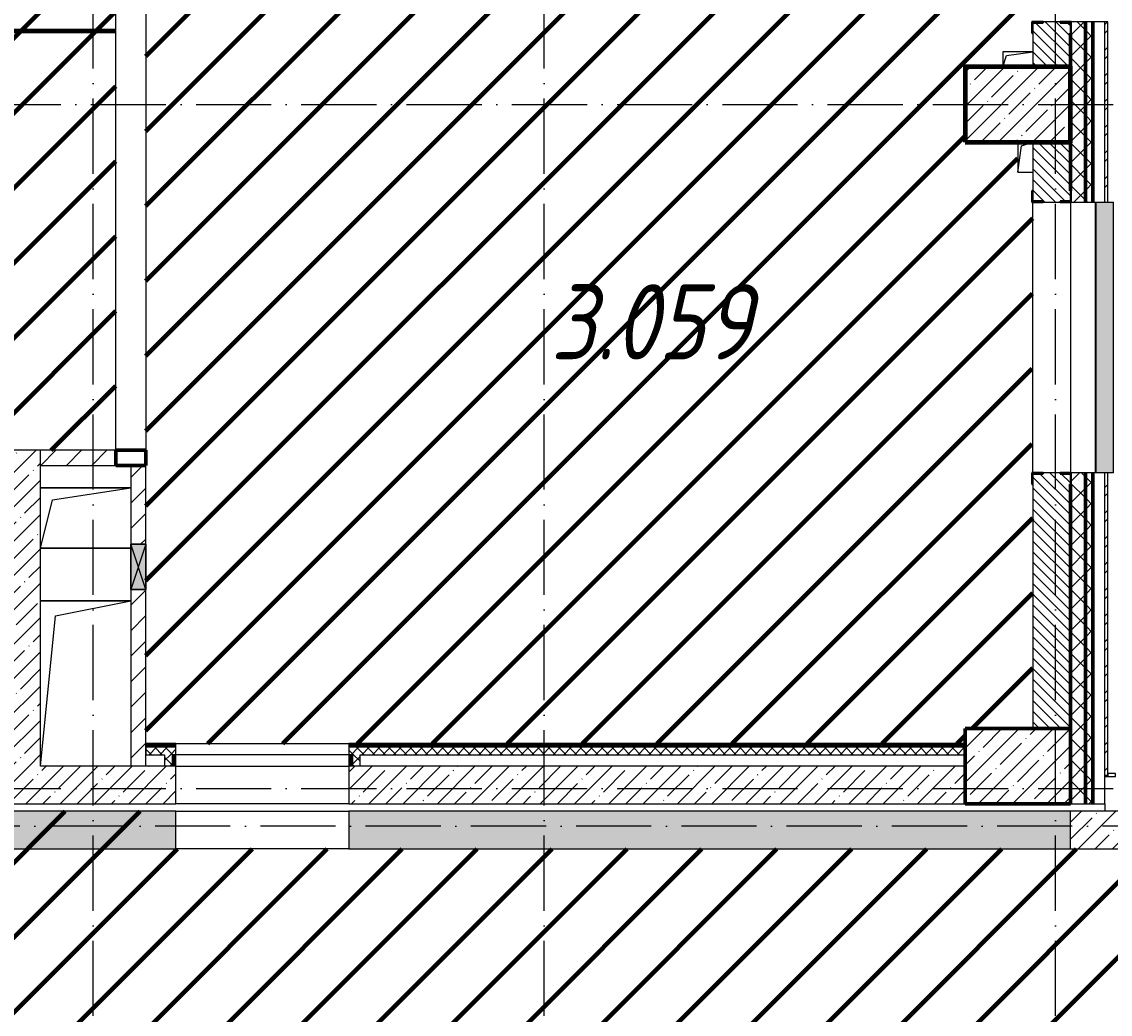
# Model space of a CAD drawing. Header units: millimetres. Extents: x -606178 to 312196, y -19338 to 632709.
# Drawn here: x -124140 to -116900, y 459925 to 466525 of the extents above; entities that cross this region are included whole.
import ezdxf

# ---------------------------------------------------------------- set-up
doc = ezdxf.new("R2010")
doc.units = ezdxf.units.MM
doc.linetypes.add('50_200_ШТРИХ_1Т_ш5_п1_п1_', pattern=[700, 500, -100, 0, -100])
for name, color, linetype, lineweight in [('6.4.1) Окр пт с инж. ПТ2.16', 3, 'Continuous', 60), ('6.4.2) Окр пт с инж. ПТ2.1', 22, 'Continuous', 60), ('6.4.5) Окр пт с инж. ПТ1.1', 230, 'Continuous', 60), ('A-DETL-GENF-OTLN', 7, 'Continuous', 9), ('A-FLOR-____-OTLN', 7, 'Continuous', 9), ('A-GENM-____-MCUT', 7, 'Continuous', 25), ('A-GENM-____-OTLN', 7, 'Continuous', 9), ('A-GENM-____-OTLN-1', 7, 'Continuous', 25), ('A-GLAZ-____-OTLN', 7, 'Continuous', 9), ('A-WALL-____-MCUT-1', 7, 'Continuous', 9), ('A-WALL-____-MCUT-2', 7, 'Continuous', 50), ('A-WALL-____-MCUT-3', 7, 'Continuous', 9), ('A-WALL-____-OTLN', 7, 'Continuous', 9), ('A-WALL-____-PATT-1', 7, 'Continuous', 9), ('A-WALL-FNSH-MCUT-1', 7, 'Continuous', 9), ('I-WALL-____-OTLN', 7, 'Continuous', 9), ('S-COLS-____-MCUT', 7, 'Continuous', 50), ('S-COLS-____-OTLN', 7, 'Continuous', 9), ('S-GRID-____-OTLN-1', 7, '50_200_ШТРИХ_1Т_ш5_п1_п1_', 9), ('Марки помещений', 7, 'Continuous', 9)]:
    doc.layers.add(name, color=color, linetype=linetype, lineweight=lineweight)
doc.layers.add('A-GLAZ-____-OTLN-1', color=7, linetype='Continuous', lineweight=9, true_color=0xc0c0c0)
doc.layers.add('A-WALL-____-PATT-3', color=9, linetype='Continuous', lineweight=9, true_color=0x808080)
doc.styles.add('ISOCPEUR_I_2', font='isocpeui.ttf', dxfattribs={"width": 0.85, "height": 2.3})
pattern_1 = [(45, (-140714.89, 451794.26), (-70.71068, 70.71068), []), (135, (-140714.89, 451794.26), (-70.71068, -70.71068), [])]
pattern_2 = [(45, (-140714.89, 451794.26), (-84.8528, 84.8528), [])]
pattern_3 = [(45, (-140714.89, 451794.26), (-114.04925, 114.04925), []), (45, (-140600.84, 451794.26), (-114.04925, 114.04925), [201.612, -40.322, 3.353, -36.97])]
pattern_4 = [(135, (-140714.89, 451794.26), (-35.35534, -35.35534), [])]
pattern_5 = [(45, (-140714.89, 451794.26), (-35.35534, 35.35534), []), (135, (-140714.89, 451794.26), (-35.35534, -35.35534), [])]

# ---------------------------------------------------------------- blocks, each defined once
blk = doc.blocks.new('BSC_Колонна _Прямоугольная - 500х700-V123-АР1_План отверстий 3 этажа в осях 1-64_А-ГГ')
at = {"layer": 'S-COLS-____-OTLN'}
h = blk.add_hatch(dxfattribs=at)
h.set_pattern_fill('FP_146', color=256, style=0, pattern_type=2)
h.set_pattern_definition([(315, (-9781.04, 23200), (114.0493, 114.0493), []), (315, (-9781.04, 23085.95), (114.0493, 114.0493), [201.613, -40.323, 3.353, -36.97])])
h.paths.add_polyline_path([(-250, 350), (-250, -350), (250, -350), (250, 350)], flags=0)
at = {"layer": 'S-COLS-____-MCUT'}
for p, q in [((250, 350), (-250, 350)), ((-250, 350), (-250, -350)), ((250, -350), (250, 350)), ((-250, -350), (250, -350))]:
    blk.add_line(p, q, dxfattribs=at)
blk = doc.blocks.new('BSC_Колонна _Прямоугольная - 500х700-V130-АР1_План отверстий 3 этажа в осях 1-64_А-ГГ')
at = {"layer": 'S-COLS-____-OTLN'}
h = blk.add_hatch(dxfattribs=at)
h.set_pattern_fill('FP_153', color=256, style=0, pattern_type=2)
h.set_pattern_definition([(315, (-14181.04, 23200), (114.04925, 114.04925), []), (315, (-14181.04, 23085.95), (114.04925, 114.04925), [201.613, -40.323, 3.353, -36.97])])
h.paths.add_polyline_path([(-250, 350), (-250, -350), (250, -350), (250, 350)], flags=0)
at = {"layer": 'S-COLS-____-MCUT'}
for p, q in [((250, 350), (-250, 350)), ((-250, 350), (-250, -350)), ((250, -350), (250, 350)), ((-250, -350), (250, -350))]:
    blk.add_line(p, q, dxfattribs=at)
blk = doc.blocks.new('Отлив_СКБ - Отлив витража_120_НВФ-31885687-АР1_План отверстий 3 этажа в осях 1-64_А-ГГ')
at = {"layer": 'A-GLAZ-____-OTLN-1'}
for points in [[(0, 0), (0, -2), (1800, -2), (1800, 0), (534.2, 0)], [(0, -2), (0, -120), (1800, -120), (1800, -2), (534.2, -2)]]:
    blk.add_hatch(color=256, dxfattribs=at).paths.add_polyline_path(points, flags=0)
at = {"layer": 'A-GLAZ-____-OTLN'}
for p, q in [((0, 0), (1800, 0)), ((1800, -2), (0, -2)), ((0, -120), (0, -83)), ((0, -120), (1800, -120)), ((1800, -83), (1800, -120))]:
    blk.add_line(p, q, dxfattribs=at)
blk = doc.blocks.new('Фахверк_СКБ_Уголок - 250_2700-27497298-АР1_План отверстий 3 этажа в осях 1-64_А-ГГ')
at = {"layer": 'A-GENM-____-MCUT'}
for p, q in [((200, 181), (125, 181)), ((125, 181), (125, 106)), ((131, 106), (131, 175)), ((131, 175), (200, 175)), ((200, 175), (200, 181)), ((125, 106), (131, 106)), ((131, -6), (125, -6)), ((125, -6), (125, -81)), ((131, -75), (131, -6)), ((125, -81), (200, -81)), ((200, -75), (131, -75)), ((200, -81), (200, -75))]:
    blk.add_line(p, q, dxfattribs=at)
blk = doc.blocks.new('AR_Отверстие прямоугольное _в плите_ - AR_Отверстие прямоугольное _в плите_-30510803-АР1_План отверстий 3 этажа в осях 1-64_А-ГГ')
at = {"layer": 'A-GENM-____-OTLN'}
for p, q in [((-50, 100), (-50, -100)), ((-50, -100), (-25, 75)), ((-25, 75), (50, 100)), ((-50, -100), (50, -100))]:
    blk.add_line(p, q, dxfattribs=at)
blk = doc.blocks.new('AR_Отверстие прямоугольное _в плите_ - AR_Отверстие прямоугольное _в плите_-30510907-АР1_План отверстий 3 этажа в осях 1-64_А-ГГ')
at = {"layer": 'A-GENM-____-OTLN'}
for p, q in [((100, 50), (-100, 50)), ((-100, 50), (-100, -50)), ((-100, -50), (-75, 25)), ((-75, 25), (100, 50))]:
    blk.add_line(p, q, dxfattribs=at)
blk = doc.blocks.new('AR_Отверстие прямоугольное _в плите_ - AR_Отверстие прямоугольное _в плите_-V186-АР1_План отверстий 3 этажа в осях 1-64_А-ГГ')
at = {"layer": 'A-GENM-____-OTLN'}
for p, q in [((300, 550), (-300, 550)), ((-200, 450), (300, 550)), ((-300, -550), (-200, 450))]:
    blk.add_line(p, q, dxfattribs=at)
blk = doc.blocks.new('AR_Отверстие прямоугольное _в плите_ - AR_Отверстие прямоугольное _в плите_-30552531-АР1_План отверстий 3 этажа в осях 1-64_А-ГГ')
at = {"layer": 'A-GENM-____-OTLN'}
for p, q in [((300, 200), (-300, 200)), ((-220, 120), (300, 200)), ((-300, -200), (-220, 120)), ((-300, -200), (300, -200))]:
    blk.add_line(p, q, dxfattribs=at)
blk = doc.blocks.new('Стены 9 - Стены 4-31627981-АР1_План отверстий 3 этажа в осях 1-64_А-ГГ')
at = {"layer": 'A-WALL-____-MCUT-3'}
for p, q in [((23850, 9731), (23800, 9731)), ((23800, 9731), (23800, 9711)), ((23800, 9711), (23850, 9711)), ((23850, 9711), (23850, 9731))]:
    blk.add_line(p, q, dxfattribs=at)
blk = doc.blocks.new('BSC_Колонна _Прямоугольная1 - 200х100 _металл_-35191367-АР1_План отверстий 3 этажа в осях 1-64_А-ГГ')
at = {"layer": 'S-COLS-____-MCUT'}
for p, q in [((100, 50), (-100, 50)), ((-100, 50), (-100, -50)), ((100, -50), (100, 50)), ((-100, -50), (100, -50))]:
    blk.add_line(p, q, dxfattribs=at)
blk = doc.blocks.new('AR_Отверстие прямоугольное _в стене__БезПР - AR_Отверстие прямоугольное _в стене__БезПР-36899564-АР1_План отверстий 3 этажа в осях 1-64_А-ГГ')
at = {"layer": 'A-GLAZ-____-OTLN'}
blk.add_hatch(color=256, dxfattribs=at).paths.add_polyline_path([(150, 50), (-150, 50), (-150, -50), (150, -50)], flags=0)
at = {"layer": 'A-DETL-GENF-OTLN'}
for p, q in [((-150, -50), (-150, 50)), ((-150, 50), (150, 50)), ((150, 50), (-150, -50)), ((-150, 50), (150, -50)), ((150, 50), (-150, 50)), ((-150, 50), (-150, -50)), ((150, 50), (150, -50)), ((150, -50), (150, 50)), ((150, -50), (-150, -50)), ((-150, -50), (150, -50))]:
    blk.add_line(p, q, dxfattribs=at)
at = {"layer": 'A-GLAZ-____-OTLN'}
blk.add_line((150, 50), (-150, 50), dxfattribs=at)

msp = doc.modelspace()

# ---------------------------------------------------------------- hatches: boundary and pattern name
at = {"layer": '6.4.1) Окр пт с инж. ПТ2.16'}
h = msp.add_hatch(dxfattribs=at)
h.set_pattern_fill('ANSI31', color=256, scale=111)
h.paths.add_polyline_path([(-102414.891, 460775.3011), (-102914.891, 460775.3011), (-102914.891, 461025.3011), (-104714.891, 461025.3011), (-104714.891, 461019.3011), (-104789.891, 461019.3011), (-105214.891, 461023.3811), (-105214.891, 460925.3011), (-105414.891, 460925.3011), (-105414.891, 460775.3011), (-105914.891, 460775.3011), (-105914.891, 461025.3011), (-107714.891, 461025.3011), (-107714.891, 461019.3011), (-107789.891, 461019.3011), (-108839.891, 461025.3011), (-108839.891, 461019.3011), (-108914.891, 461019.3011), (-110714.891, 461025.3011), (-110714.891, 461019.3011), (-110789.891, 461019.3011), (-111414.891, 461025.3011), (-111414.891, 460775.3011), (-111914.891, 460775.3011), (-111914.891, 461025.3011), (-113714.891, 461025.3011), (-113714.891, 461019.3011), (-113789.891, 461019.3011), (-114214.891, 461023.3811), (-114214.891, 460925.3011), (-114414.891, 460925.3011), (-114414.891, 460775.3011), (-114914.891, 460775.3011), (-114914.891, 461025.3011), (-121964.891, 461025.3011), (-123114.891, 461025.3011), (-123114.891, 461275.3011), (-125679.3407, 461275.3011, -0.683488624), (-125772.5126, 461275.3011), (-131114.891, 461275.3011), (-131114.891, 461025.3011), (-135114.891, 461025.3011), (-142664.891, 461025.3011), (-142664.891, 460775.3011), (-142914.891, 460775.3011), (-142914.891, 460450.3011), (-142908.891, 460450.3011), (-142908.891, 460375.3011), (-142914.891, 458575.3011), (-142908.891, 458575.3011), (-142908.891, 458500.3011), (-142911.691, 458325.3011), (-142814.891, 458325.3011), (-142814.891, 458125.3011), (-142664.891, 458125.3011), (-142664.891, 457875.3011), (-134889.891, 457875.3011), (-134889.891, 457881.3011), (-134814.891, 457881.3011), (-133664.891, 457881.2181), (-133664.891, 457881.3011), (-133589.891, 457881.3011), (-132139.891, 457881.1949), (-132139.891, 457881.3011), (-132064.891, 457881.3011), (-130914.891, 457881.2153), (-130914.891, 457881.3011), (-130839.891, 457881.3011), (-129789.891, 457881.2215), (-129789.891, 457881.3011), (-129714.891, 457881.3011), (-128714.891, 457881.2242), (-128714.891, 457881.3011), (-128639.891, 457881.3011), (-128039.891, 457881.2543), (-128039.891, 457881.3011), (-127964.891, 457881.3011), (-126814.891, 457881.2106), (-126814.891, 457881.3011), (-126739.891, 457881.3011), (-121714.891, 457880.8993), (-121714.891, 457881.3011), (-121639.891, 457881.3011), (-117089.891, 457880.9107), (-117089.891, 457881.3011), (-117014.891, 457881.3011), (-115314.891, 457881.1449), (-115314.891, 457881.3011), (-115239.891, 457881.3011), (-111389.891, 457880.9375), (-111389.891, 457881.3011), (-111236.891, 457881.3011), (-111224.891, 457875.3011), (-110824.891, 457875.3011), (-110614.891, 457875.3011), (-110614.891, 457881.3011), (-110539.891, 457881.3011), (-110389.891, 457881.2858), (-110389.891, 457881.3011), (-110314.891, 457881.3011), (-109614.891, 457881.2295), (-109614.891, 457881.3011), (-109539.891, 457881.3011), (-107739.891, 457881.1144), (-107739.891, 457881.3011), (-107664.891, 457881.3011), (-106514.891, 457881.1778), (-106514.891, 457881.3011), (-106439.891, 457881.3011), (-102414.891, 457880.8598)])
h.paths.add_polyline_path([(-68864.891, 460775.3011), (-69364.891, 460775.3011), (-69364.891, 461025.3011), (-71864.891, 461025.3011), (-71864.891, 460775.3011), (-72364.891, 460775.3011), (-72364.891, 460925.3011), (-72564.891, 460925.3011), (-72539.891, 461000.3011), (-72364.891, 461025.3011), (-72364.891, 461275.3011), (-72708.891, 461275.3011), (-72708.891, 461206.3011), (-72714.891, 461094.3011), (-72714.891, 461275.3011), (-77864.891, 461275.3011), (-77864.891, 460996.7297), (-77664.891, 461025.3011), (-77664.891, 460925.3011), (-77864.891, 460925.3011), (-77864.891, 460775.3011), (-78364.891, 460775.3011), (-78364.891, 460925.3011), (-78564.891, 460925.3011), (-78564.891, 461025.3011), (-80514.891, 461025.3011), (-80514.891, 461019.3011), (-80589.891, 461019.3011), (-80864.891, 461025.3011), (-80864.891, 460775.3011), (-81364.891, 460775.3011), (-81364.891, 461025.3011), (-81639.891, 461025.3011), (-81639.891, 461019.3011), (-81714.891, 461019.3011), (-81714.891, 461025.3011), (-83514.891, 461025.3011), (-83514.891, 461019.3011), (-83589.891, 461019.3011), (-84639.891, 461025.3011), (-84639.891, 461019.3011), (-84714.891, 461019.3011), (-86514.891, 461025.3011), (-86514.891, 461019.3011), (-86664.891, 461019.3011), (-86664.891, 460925.3011), (-86864.891, 460925.3011), (-86864.891, 460775.3011), (-87364.891, 460775.3011), (-87364.891, 460925.3011), (-87564.891, 460925.3011), (-87539.891, 461000.3011), (-87364.891, 461025.3011), (-87364.891, 461275.3011), (-87708.891, 461275.3011), (-87708.891, 461206.3011), (-87714.891, 461094.3011), (-87714.891, 461275.3011), (-89514.891, 461275.3011), (-89514.891, 461206.3011), (-89514.891, 461094.3011), (-89514.891, 461019.3011), (-89589.891, 461019.3011), (-89864.891, 461025.3011), (-89864.891, 460775.3011), (-90364.891, 460775.3011), (-90364.891, 460925.3011), (-90564.891, 460925.3011), (-90539.891, 461000.3011), (-90364.891, 461025.3011), (-90364.891, 461275.3011), (-90708.891, 461275.3011), (-90708.891, 461206.3011), (-90714.891, 461094.3011), (-90714.891, 461275.3011), (-92514.891, 461275.3011), (-92514.891, 461206.3011), (-92514.891, 461094.3011), (-92514.891, 461019.3011), (-92589.891, 461019.3011), (-93639.891, 461025.3011), (-93639.891, 461019.3011), (-93714.891, 461019.3011), (-93714.891, 461025.3011), (-95514.891, 461025.3011), (-95514.891, 461019.3011), (-95664.891, 461019.3011), (-95664.891, 460925.3011), (-95864.891, 460925.3011), (-95864.891, 460775.3011), (-96364.891, 460775.3011), (-96364.891, 460925.3011), (-96564.891, 460925.3011), (-96539.891, 461000.3011), (-96364.891, 461025.3011), (-96364.891, 461275.3011), (-96708.891, 461275.3011), (-96708.891, 461206.3011), (-96714.891, 461094.3011), (-96714.891, 461275.3011), (-98514.891, 461275.3011), (-98514.891, 461206.3011), (-98514.891, 461094.3011), (-98514.891, 461019.3011), (-98589.891, 461019.3011), (-98864.891, 461025.3011), (-98864.891, 460775.3011), (-99364.891, 460775.3011), (-99364.891, 460925.3011), (-99564.891, 460925.3011), (-99539.891, 461000.3011), (-99364.891, 461025.3011), (-99364.891, 461275.3011), (-99708.891, 461275.3011), (-99708.891, 461206.3011), (-99714.891, 461094.3011), (-99714.891, 461275.3011), (-101514.891, 461275.3011), (-101514.891, 461206.3011), (-101514.891, 461094.3011), (-101514.891, 461019.3011), (-101589.891, 461019.3011), (-101864.891, 461025.3011), (-101864.891, 460775.3011), (-102364.891, 460775.3011), (-102364.891, 457875.3011), (-98339.891, 457875.3011), (-98339.891, 457881.3011), (-98264.891, 457881.3011), (-96564.891, 457881.082), (-96564.891, 457881.3011), (-96489.891, 457881.3011), (-95164.891, 457881.1236), (-95164.891, 457881.3011), (-95089.891, 457881.3011), (-94989.891, 457881.2873), (-94989.891, 457881.3011), (-94914.891, 457881.3011), (-93114.891, 457881.0511), (-93114.891, 457881.3011), (-93039.891, 457881.3011), (-86539.891, 457880.3574), (-86539.891, 457881.3011), (-86464.891, 457881.3011), (-84764.891, 457881.0076), (-84764.891, 457881.3011), (-84689.891, 457881.3011), (-84039.891, 457881.1829), (-84039.891, 457881.3011), (-83964.891, 457881.3011), (-83064.891, 457881.1337), (-83064.891, 457881.3011), (-82989.891, 457881.3011), (-77539.891, 457880.2556), (-77539.891, 457881.3011), (-77464.891, 457881.3011), (-75764.891, 457880.905), (-75764.891, 457881.3011), (-75689.891, 457881.3011), (-71739.891, 457880.3126), (-71739.891, 457881.3011), (-71664.891, 457881.3011), (-70764.891, 457881.0305), (-70764.891, 457881.3011), (-70689.891, 457881.3011), (-68864.891, 457880.7241)])
h.paths.add_polyline_path([(-99708.891, 461025.3011), (-99639.891, 461025.3011), (-99639.891, 461019.3011), (-99708.891, 461019.3011)], flags=16)
h.paths.add_polyline_path([(-96708.891, 461025.3011), (-96639.891, 461025.3011), (-96639.891, 461019.3011), (-96708.891, 461019.3011)], flags=16)
h.paths.add_polyline_path([(-90708.891, 461025.3011), (-90639.891, 461025.3011), (-90639.891, 461019.3011), (-90708.891, 461019.3011)], flags=16)
h.paths.add_polyline_path([(-87708.891, 461025.3011), (-87639.891, 461025.3011), (-87639.891, 461019.3011), (-87708.891, 461019.3011)], flags=16)
h.paths.add_polyline_path([(-72708.891, 461025.3011), (-72639.891, 461025.3011), (-72639.891, 461019.3011), (-72708.891, 461019.3011)], flags=16)
h.paths.add_polyline_path([(-51664.891, 460775.3011), (-53919.891, 460775.3011), (-53919.891, 460769.3011), (-53994.891, 460769.3011), (-53994.891, 460775.3011), (-55144.891, 460775.3011), (-55144.891, 460769.3011), (-55219.891, 460769.3011), (-60489.891, 460775.3011), (-60489.891, 460769.3011), (-60564.891, 460769.3011), (-61714.891, 460775.3011), (-61714.891, 460769.3011), (-61789.891, 460769.3011), (-62714.891, 460775.3011), (-63214.891, 460775.3011), (-64289.891, 460775.3011), (-64289.891, 460769.3011), (-64364.891, 460769.3011), (-64364.891, 460775.3011), (-65514.891, 460775.3011), (-65514.891, 460769.3011), (-65589.891, 460769.3011), (-65714.891, 460775.3011), (-66214.891, 460775.3011), (-66214.891, 461025.3011), (-68314.891, 461025.3011), (-68314.891, 460775.3011), (-68814.891, 460775.3011), (-68814.891, 457875.3011), (-68314.891, 457875.3011), (-67989.891, 457875.3011), (-67989.891, 457881.3011), (-67914.891, 457881.3011), (-66214.891, 457880.6715), (-66214.891, 457881.3011), (-66139.891, 457881.3011), (-62489.891, 457879.7829), (-62489.891, 457881.3011), (-62414.891, 457881.3011), (-61714.891, 457880.9086), (-61714.891, 457881.3011), (-61639.891, 457881.3011), (-61489.891, 457881.2104), (-61489.891, 457881.3011), (-61414.891, 457881.3011), (-60714.891, 457880.8681), (-60714.891, 457881.3011), (-60639.891, 457881.3011), (-60489.891, 457881.2003), (-60489.891, 457881.3011), (-60414.891, 457881.3011), (-51714.891, 457875.3011), (-51664.891, 457875.3011), (-51664.891, 458575.3011)])
at = {"layer": '6.4.2) Окр пт с инж. ПТ2.1'}
h = msp.add_hatch(dxfattribs=at)
h.set_pattern_fill('ANSI31', color=256, scale=111)
h.paths.add_polyline_path([(-117414.891, 468325.3011), (-117420.891, 468325.3011), (-117420.891, 468375.3011), (-117764.891, 468375.3011), (-117864.891, 468375.3011), (-123314.891, 468375.3011), (-123314.891, 467075.3011), (-123314.891, 466775.3011), (-123314.891, 463675.3011), (-123314.891, 463575.3011), (-123314.891, 463050.3011), (-123314.891, 462750.3011), (-123314.891, 461725.3011), (-123114.891, 461725.3011), (-121964.891, 461725.3011), (-117864.891, 461725.3011), (-117864.891, 461825.3011), (-117414.891, 461825.3011), (-117414.891, 463450.3011), (-117420.891, 463450.3011), (-117420.891, 463525.3011), (-117414.891, 465325.3011), (-117420.891, 465325.3011), (-117420.891, 465400.3011), (-117418.5833, 465525.3011), (-117514.891, 465525.3011), (-117514.891, 465725.3011), (-117864.891, 465725.3011), (-117864.891, 466225.3011), (-117614.891, 466225.3011), (-117614.891, 466325.3011), (-117414.891, 466325.3011), (-117414.891, 466450.3011), (-117420.891, 466450.3011), (-117420.891, 466525.3011)])
at = {"layer": '6.4.5) Окр пт с инж. ПТ1.1'}
h = msp.add_hatch(dxfattribs=at)
h.set_pattern_fill('ANSI31', color=256, scale=111)
h.paths.add_polyline_path([(-125664.891, 477325.3011), (-130914.891, 477325.3011), (-130914.891, 474825.3011), (-130614.891, 474825.3011), (-130614.891, 474325.3011), (-130914.891, 474325.3011), (-130914.891, 469525.3011), (-130584.5699, 469525.3011), (-130584.5699, 469025.3011), (-130914.891, 469025.3011), (-130914.891, 466225.3011), (-130584.5699, 466225.3011), (-130584.5699, 465725.3011), (-130914.891, 465725.3011), (-130914.891, 463675.3011), (-125664.891, 463675.3011)])
h.paths.add_polyline_path([(-126964.891, 474325.3011), (-126964.891, 474825.3011), (-126264.891, 474825.3011), (-126264.891, 474325.3011)], flags=16)
h.paths.add_polyline_path([(-126964.891, 469525.3011), (-126264.891, 469525.3011), (-126264.891, 469025.3011), (-126964.891, 469025.3011)], flags=16)
h.paths.add_polyline_path([(-126964.891, 466225.3011), (-126264.891, 466225.3011), (-126264.891, 465725.3011), (-126964.891, 465725.3011)], flags=16)
h.paths.add_polyline_path([(-123514.891, 478125.3011), (-125664.891, 478125.3011), (-125664.891, 463675.3011), (-123514.891, 463675.3011)])
h.paths.add_polyline_path([(-117414.891, 474325.3011), (-117864.891, 474325.3011), (-117864.891, 474825.3011), (-117414.891, 474825.3011), (-117414.891, 478025.3011), (-123514.891, 478025.3011), (-123514.891, 468626.4371), (-117414.891, 468626.4371), (-117414.891, 469025.3011), (-117864.891, 469025.3011), (-117864.891, 469525.3011), (-117414.891, 469525.3011)])
h.paths.add_polyline_path([(-117864.891, 478525.3011), (-122514.891, 478525.3011), (-122514.891, 478025.3011), (-117864.891, 478025.3011)])
h.paths.add_polyline_path([(-122514.891, 481025.3011), (-126264.891, 481025.3011), (-126264.891, 478125.3011), (-122514.891, 478125.3011), (-122514.891, 478525.3011)])
h.paths.add_polyline_path([(-117414.891, 484275.3011), (-122514.891, 484275.3011), (-122514.891, 478525.3011), (-117864.891, 478525.3011), (-117414.891, 478525.3011)])
at = {"layer": 'A-WALL-____-PATT-1'}
h = msp.add_hatch(dxfattribs=at)
h.set_pattern_fill('FP_1', color=256, style=0, pattern_type=2)
h.set_pattern_definition(pattern_1)
h.paths.add_polyline_path([(-117064.891, 461325.3011), (-117064.891, 463525.3011), (-117158.891, 463525.3011), (-117158.891, 463450.3011), (-117164.891, 463450.3011), (-117164.891, 461325.3011)], flags=0)
h.paths.add_polyline_path([(-117064.891, 465325.3011), (-117064.891, 466525.3011), (-117158.891, 466525.3011), (-117158.891, 466450.3011), (-117164.891, 466450.3011), (-117164.891, 465400.3011), (-117158.891, 465400.3011), (-117158.891, 465325.3011)], flags=0)
h.paths.add_polyline_path([(-117064.891, 468325.3011), (-117064.891, 469525.3011), (-117164.891, 469525.3011), (-117164.891, 468400.3011), (-117158.891, 468400.3011), (-117158.891, 468325.3011)], flags=0)
h.paths.add_polyline_path([(-117064.891, 471325.3011), (-117064.891, 472525.3011), (-117158.891, 472525.3011), (-117158.891, 472450.3011), (-117164.891, 472450.3011), (-117164.891, 471400.3011), (-117158.891, 471400.3011), (-117158.891, 471325.3011)], flags=0)
h.paths.add_polyline_path([(-117164.891, 474325.3011), (-117064.891, 474325.3011), (-117064.891, 475525.3011), (-117158.891, 475525.3011), (-117158.891, 475450.3011), (-117164.891, 475450.3011), (-117164.891, 474825.3011)], flags=0)
h.paths.add_polyline_path([(-117158.891, 477325.3011), (-117064.891, 477325.3011), (-117064.891, 478525.3011), (-117164.891, 478525.3011), (-117164.891, 477400.3011), (-117158.891, 477400.3011), (-117158.891, 477331.3011)], flags=0)
h.paths.add_polyline_path([(-117158.891, 480325.3011), (-117064.891, 480325.3011), (-117064.891, 481525.3011), (-117158.891, 481525.3011), (-117158.891, 481450.3011), (-117164.891, 481450.3011), (-117164.891, 480400.3011), (-117158.891, 480400.3011), (-117158.891, 480331.3011)], flags=0)
h.paths.add_polyline_path([(-117158.891, 483325.3011), (-117064.891, 483325.3011), (-117064.891, 484525.3011), (-117164.891, 484525.3011), (-117164.891, 483400.3011), (-117158.891, 483400.3011), (-117158.891, 483331.3011)], flags=0)
h.paths.add_polyline_path([(-117064.891, 486325.3011), (-117064.891, 487525.3011), (-117158.891, 487525.3011), (-117158.891, 487450.3011), (-117164.891, 487450.3011), (-117164.891, 486400.3011), (-117158.891, 486400.3011), (-117158.891, 486325.3011)], flags=0)
h.paths.add_polyline_path([(-117158.891, 489325.3011), (-117064.891, 489325.3011), (-117064.891, 490525.3011), (-117164.891, 490525.3011), (-117164.891, 489400.3011), (-117158.891, 489400.3011), (-117158.891, 489331.3011)], flags=0)
h.paths.add_polyline_path([(-117064.891, 492325.3011), (-117064.891, 493575.3011), (-117158.891, 493575.3011), (-117158.891, 493500.3011), (-117164.891, 493500.3011), (-117164.891, 492400.3011), (-117158.891, 492400.3011), (-117158.891, 492325.3011)], flags=0)
h.paths.add_polyline_path([(-117064.891, 495375.3011), (-117064.891, 499525.3011), (-117164.891, 499525.3011), (-117164.891, 495375.3011)], flags=0)
h = msp.add_hatch(dxfattribs=at)
h.set_pattern_fill('FP_1', color=256, style=0, pattern_type=2)
h.set_pattern_definition(pattern_1)
h.paths.add_polyline_path([(-117014.891, 461325.3011), (-117014.891, 463525.3011), (-117064.891, 463525.3011), (-117064.891, 461325.3011)], flags=0)
h.paths.add_polyline_path([(-117014.891, 465325.3011), (-117014.891, 466525.3011), (-117064.891, 466525.3011), (-117064.891, 465325.3011)], flags=0)
h.paths.add_polyline_path([(-117014.891, 468325.3011), (-117014.891, 469525.3011), (-117064.891, 469525.3011), (-117064.891, 468325.3011)], flags=0)
h.paths.add_polyline_path([(-117014.891, 471325.3011), (-117014.891, 472525.3011), (-117064.891, 472525.3011), (-117064.891, 471325.3011)], flags=0)
h.paths.add_polyline_path([(-117014.891, 474325.3011), (-117014.891, 475525.3011), (-117064.891, 475525.3011), (-117064.891, 474325.3011)], flags=0)
h.paths.add_polyline_path([(-117064.891, 477325.3011), (-117014.891, 477325.3011), (-117014.891, 478525.3011), (-117064.891, 478525.3011), (-117064.891, 478329.2237)], flags=0)
h.paths.add_polyline_path([(-117064.891, 480325.3011), (-117014.891, 480325.3011), (-117014.891, 481525.3011), (-117064.891, 481525.3011)], flags=0)
h.paths.add_polyline_path([(-117014.891, 483325.3011), (-117014.891, 484525.3011), (-117064.891, 484525.3011), (-117064.891, 483325.3011)], flags=0)
h.paths.add_polyline_path([(-117064.891, 486325.3011), (-117014.891, 486325.3011), (-117014.891, 487525.3011), (-117064.891, 487525.3011), (-117064.891, 486929.5275)], flags=0)
h.paths.add_polyline_path([(-117064.891, 489325.3011), (-117014.891, 489325.3011), (-117014.891, 490525.3011), (-117064.891, 490525.3011), (-117064.891, 490369.649)], flags=0)
h.paths.add_polyline_path([(-117014.891, 492325.3011), (-117014.891, 493575.3011), (-117064.891, 493575.3011), (-117064.891, 492325.3011)], flags=0)
h.paths.add_polyline_path([(-117014.891, 495375.3011), (-117014.891, 499525.3011), (-117064.891, 499525.3011), (-117064.891, 495375.3011)], flags=0)
h = msp.add_hatch(dxfattribs=at)
h.set_pattern_fill('FP_3', color=256, style=0, pattern_type=2)
h.set_pattern_definition([(45, (-140714.89, 451794.26), (-85.5366, 85.5366), []), (45, (-140657.87, 451794.26), (-85.5366, 85.5366), [])])
h.paths.add_polyline_path([(-116934.891, 461515.3011), (-116914.891, 461515.3011), (-116914.891, 463525.3011), (-116934.891, 463525.3011), (-116934.891, 461558.6314)], flags=0)
h.paths.add_polyline_path([(-116914.891, 465325.3011), (-116914.891, 466525.3011), (-116934.891, 466525.3011), (-116934.891, 465325.3011)], flags=0)
h.paths.add_polyline_path([(-116914.891, 468325.3011), (-116914.891, 469525.3011), (-116934.891, 469525.3011), (-116934.891, 468325.3011)], flags=0)
h.paths.add_polyline_path([(-116914.891, 471325.3011), (-116914.891, 472525.3011), (-116934.891, 472525.3011), (-116934.891, 471325.3011)], flags=0)
h.paths.add_polyline_path([(-116934.891, 474325.3011), (-116914.891, 474325.3011), (-116914.891, 475525.3011), (-116934.891, 475525.3011)], flags=0)
h.paths.add_polyline_path([(-116914.891, 477325.3011), (-116914.891, 478525.3011), (-116934.891, 478525.3011), (-116934.891, 477325.3011)], flags=0)
h.paths.add_polyline_path([(-116914.891, 480325.3011), (-116914.891, 481525.3011), (-116934.891, 481525.3011), (-116934.891, 480325.3011)], flags=0)
h.paths.add_polyline_path([(-116934.891, 483325.3011), (-116914.891, 483325.3011), (-116914.891, 484525.3011), (-116934.891, 484525.3011), (-116934.891, 483489.406)], flags=0)
h.paths.add_polyline_path([(-116914.891, 486325.3011), (-116914.891, 487525.3011), (-116934.891, 487525.3011), (-116934.891, 486325.3011)], flags=0)
h.paths.add_polyline_path([(-116914.891, 489325.3011), (-116914.891, 490525.3011), (-116934.891, 490525.3011), (-116934.891, 489325.3011)], flags=0)
h.paths.add_polyline_path([(-116934.891, 492325.3011), (-116914.891, 492325.3011), (-116914.891, 493345.3011), (-116934.891, 493345.3011), (-116934.891, 492949.7401)], flags=0)
h = msp.add_hatch(dxfattribs=at)
h.set_pattern_fill('FP_6', color=256, style=0, pattern_type=2)
h.set_pattern_definition(pattern_4)
h.paths.add_polyline_path([(-117414.891, 466225.3011), (-117164.891, 466225.3011), (-117164.891, 466519.3011), (-117233.891, 466519.3011), (-117233.891, 466525.3011), (-117345.891, 466525.3011), (-117345.891, 466519.3011), (-117414.891, 466519.3011), (-117414.891, 466288.7985)], flags=0)
h.paths.add_polyline_path([(-117233.891, 468325.3011), (-117233.891, 468331.3011), (-117164.891, 468331.3011), (-117164.891, 469025.3011), (-117414.891, 469025.3011), (-117414.891, 468331.3011), (-117345.891, 468331.3011), (-117345.891, 468325.3011)], flags=0)
h = msp.add_hatch(dxfattribs=at)
h.set_pattern_fill('FP_6', color=256, style=0, pattern_type=2)
h.set_pattern_definition(pattern_4)
h.paths.add_polyline_path([(-117309.6661, 461825.3011), (-117164.891, 461825.3011), (-117164.891, 463519.3011), (-117233.891, 463519.3011), (-117233.891, 463525.3011), (-117345.891, 463525.3011), (-117345.891, 463519.3011), (-117414.891, 463519.3011), (-117414.891, 461825.3011)], flags=0)
h.paths.add_polyline_path([(-117233.891, 465325.3011), (-117233.891, 465331.3011), (-117164.891, 465331.3011), (-117164.891, 465725.3011), (-117414.891, 465725.3011), (-117414.891, 465331.3011), (-117345.891, 465331.3011), (-117345.891, 465325.3011)], flags=0)
h = msp.add_hatch(dxfattribs=at)
h.set_pattern_fill('FP_38', color=256, style=0, pattern_type=2)
h.set_pattern_definition(pattern_3)
h.paths.add_polyline_path([(-124014.891, 461575.3011), (-124014.891, 463675.3011), (-124264.891, 463675.3011), (-124264.891, 461575.3011)], flags=0)
h = msp.add_hatch(dxfattribs=at)
h.set_pattern_fill('FP_4', color=256, style=0, pattern_type=2)
h.set_pattern_definition(pattern_2)
h.paths.add_polyline_path([(-123514.891, 463575.3011), (-123514.891, 463675.3011), (-124014.891, 463675.3011), (-124014.891, 463575.3011)], flags=0)
h = msp.add_hatch(dxfattribs=at)
h.set_pattern_fill('FP_4', color=256, style=0, pattern_type=2)
h.set_pattern_definition(pattern_2)
h.paths.add_polyline_path([(-123414.891, 461575.3011), (-123314.891, 461575.3011), (-123314.891, 462750.3011), (-123414.891, 462750.3011)], flags=0)
h.paths.add_polyline_path([(-123414.891, 463050.3011), (-123314.891, 463050.3011), (-123314.891, 463575.3011), (-123414.891, 463575.3011)], flags=0)
h = msp.add_hatch(dxfattribs=at)
h.set_pattern_fill('FP_38', color=256, style=0, pattern_type=2)
h.set_pattern_definition(pattern_3)
h.paths.add_polyline_path([(-117864.891, 461325.3011), (-117864.891, 461575.3011), (-121964.891, 461575.3011), (-121964.891, 461325.3011), (-119518.9964, 461325.3011)], flags=0)
h.paths.add_polyline_path([(-123114.891, 461325.3011), (-123114.891, 461575.3011), (-130614.891, 461575.3011), (-130614.891, 461325.3011), (-123937.6571, 461325.3011)], flags=0)
h = msp.add_hatch(dxfattribs=at)
h.set_pattern_fill('FP_38', color=256, style=0, pattern_type=2)
h.set_pattern_definition(pattern_3)
h.paths.add_polyline_path([(-117751.5321, 461025.3011), (-117164.891, 461025.3011), (-117164.891, 461275.3011), (-121964.891, 461275.3011), (-121964.891, 461025.3011), (-119518.9964, 461025.3011)], flags=0)
h.paths.add_polyline_path([(-123114.891, 461025.3011), (-123114.891, 461275.3011), (-131114.891, 461275.3011), (-131114.891, 461025.3011), (-127509.5626, 461025.3011), (-127509.5626, 461071.0505), (-127422.826, 461071.0505), (-127422.826, 461025.3011), (-124821.3893, 461025.3011)], flags=0)
h.paths.add_polyline_path([(-135114.891, 461025.3011), (-135114.891, 461275.3011), (-142664.891, 461275.3011), (-142664.891, 461025.3011), (-135426.175, 461025.3011)], flags=0)
h = msp.add_hatch(dxfattribs=at)
h.set_pattern_fill('FP_38', color=256, style=0, pattern_type=2)
h.set_pattern_definition(pattern_3)
h.paths.add_polyline_path([(-114914.891, 461025.3011), (-114914.891, 461275.3011), (-117164.891, 461275.3011), (-117164.891, 461025.3011), (-115984.0678, 461025.3011)], flags=0)
at = {"layer": 'A-WALL-____-PATT-3'}
h = msp.add_hatch(dxfattribs=at)
h.set_pattern_fill('FP_7', color=256, style=0, pattern_type=2)
h.set_pattern_definition(pattern_5)
h.paths.add_polyline_path([(-117864.891, 461650.3011), (-117864.891, 461700.3011), (-121964.891, 461700.3011), (-121964.891, 461650.3011), (-119518.9964, 461650.3011)], flags=0)
h.paths.add_polyline_path([(-123314.891, 461650.3011), (-123114.891, 461650.3011), (-123114.891, 461700.3011), (-123314.891, 461700.3011)], flags=0)
h = msp.add_hatch(dxfattribs=at)
h.set_pattern_fill('FP_7', color=256, style=0, pattern_type=2)
h.set_pattern_definition(pattern_5)
h.paths.add_polyline_path([(-123139.891, 461575.3011), (-123139.891, 461650.3011), (-123189.891, 461650.3011), (-123189.891, 461575.3011)], flags=0)
h = msp.add_hatch(dxfattribs=at)
h.set_pattern_fill('FP_7', color=256, style=0, pattern_type=2)
h.set_pattern_definition(pattern_5)
h.paths.add_polyline_path([(-121889.891, 461575.3011), (-121889.891, 461650.3011), (-121939.891, 461650.3011), (-121939.891, 461575.3011)], flags=0)

# ---------------------------------------------------------------- linework, layer by layer
at = {"layer": '6.4.1) Окр пт с инж. ПТ2.16', "color": 1}
msp.add_lwpolyline([(-123514.891, 466461.8918), (-130914.891, 466461.8918)], dxfattribs=at)
at = {"layer": '6.4.1) Окр пт с инж. ПТ2.16'}
msp.add_lwpolyline([(-117864.891, 465725.3011), (-117164.891, 465725.3011), (-117164.891, 466225.3011), (-117864.891, 466225.3011)], close=True, dxfattribs=at)
at = {"layer": 'A-FLOR-____-OTLN'}
for p, q in [((-124014.891, 463425.3011), (-123414.891, 463425.3011)), ((-123414.891, 463025.3011), (-124014.891, 463025.3011)), ((-124014.891, 462675.3011), (-123414.891, 462675.3011))]:
    msp.add_line(p, q, dxfattribs=at)
at = {"layer": 'A-WALL-____-MCUT-1'}
for p, q in [((-124014.891, 463675.3011), (-124264.891, 463675.3011)), ((-124014.891, 461575.3011), (-124014.891, 463675.3011)), ((-123114.891, 461575.3011), (-124014.891, 461575.3011)), ((-123114.891, 461325.3011), (-123114.891, 461575.3011)), ((-117864.891, 461575.3011), (-121964.891, 461575.3011)), ((-121964.891, 461575.3011), (-121964.891, 461325.3011)), ((-123114.891, 461275.3011), (-131114.891, 461275.3011)), ((-130614.891, 461325.3011), (-123114.891, 461325.3011)), ((-123114.891, 461025.3011), (-123114.891, 461275.3011)), ((-121964.891, 461325.3011), (-117864.891, 461325.3011)), ((-114914.891, 461275.3011), (-121964.891, 461275.3011)), ((-121964.891, 461275.3011), (-121964.891, 461025.3011)), ((-117164.891, 461025.3011), (-117164.891, 461275.3011)), ((-127422.826, 461025.3011), (-123114.891, 461025.3011)), ((-121964.891, 461025.3011), (-114914.891, 461025.3011))]:
    msp.add_line(p, q, dxfattribs=at)
at = {"layer": 'A-WALL-____-MCUT-2'}
for p, q in [((-117064.891, 465325.3011), (-117064.891, 466525.3011)), ((-117014.891, 465325.3011), (-117014.891, 466525.3011)), ((-117164.891, 466450.3011), (-117164.891, 466225.3011)), ((-117164.891, 465725.3011), (-117164.891, 465400.3011)), ((-117064.891, 461325.3011), (-117064.891, 463525.3011)), ((-117014.891, 461325.3011), (-117014.891, 463525.3011)), ((-117164.891, 463450.3011), (-117164.891, 461825.3011)), ((-123114.891, 461712.8011), (-123314.891, 461712.8011)), ((-117864.891, 461712.8011), (-121964.891, 461712.8011)), ((-123127.391, 461650.3011), (-123127.391, 461575.3011)), ((-121952.391, 461650.3011), (-121952.391, 461575.3011))]:
    msp.add_line(p, q, dxfattribs=at)
at = {"layer": 'A-WALL-____-MCUT-3'}
for p, q in [((-117233.891, 466525.3011), (-117345.891, 466525.3011)), ((-116934.891, 466525.3011), (-117158.891, 466525.3011)), ((-116934.891, 465325.3011), (-116934.891, 466525.3011)), ((-117414.891, 466450.3011), (-117414.891, 466225.3011)), ((-117414.891, 465725.3011), (-117414.891, 465400.3011)), ((-117345.891, 465325.3011), (-117233.891, 465325.3011)), ((-117158.891, 465325.3011), (-116934.891, 465325.3011)), ((-117233.891, 463525.3011), (-117345.891, 463525.3011)), ((-116934.891, 463525.3011), (-117158.891, 463525.3011)), ((-116934.891, 461325.3011), (-116934.891, 463525.3011)), ((-117414.891, 463450.3011), (-117414.891, 461825.3011)), ((-123314.891, 461700.3011), (-123314.891, 461650.3011)), ((-123114.891, 461700.3011), (-123314.891, 461700.3011)), ((-123114.891, 461650.3011), (-123114.891, 461700.3011)), ((-121964.891, 461700.3011), (-121964.891, 461650.3011)), ((-117864.891, 461700.3011), (-121964.891, 461700.3011)), ((-123314.891, 461650.3011), (-123189.891, 461650.3011)), ((-123189.891, 461650.3011), (-123189.891, 461575.3011)), ((-123114.891, 461650.3011), (-123139.891, 461650.3011)), ((-123139.891, 461650.3011), (-123139.891, 461575.3011)), ((-121939.891, 461650.3011), (-121964.891, 461650.3011)), ((-121939.891, 461650.3011), (-121939.891, 461575.3011)), ((-121889.891, 461650.3011), (-117864.891, 461650.3011)), ((-121889.891, 461575.3011), (-121889.891, 461650.3011)), ((-117164.891, 461325.3011), (-116934.891, 461325.3011))]:
    msp.add_line(p, q, dxfattribs=at)
at = {"layer": 'A-WALL-____-OTLN'}
for p, q in [((-117414.891, 463525.3011), (-117414.891, 465325.3011)), ((-117164.891, 465325.3011), (-117164.891, 463525.3011)), ((-123114.891, 461575.3011), (-121964.891, 461575.3011)), ((-116934.891, 461505.3011), (-116914.891, 461505.3011)), ((-121964.891, 461325.3011), (-123114.891, 461325.3011)), ((-123114.891, 461275.3011), (-121964.891, 461275.3011)), ((-116934.891, 461325.3011), (-116934.891, 461275.3011)), ((-121964.891, 461025.3011), (-123114.891, 461025.3011))]:
    msp.add_line(p, q, dxfattribs=at)
at = {"layer": 'A-WALL-FNSH-MCUT-1'}
for p, q in [((-116914.891, 466525.3011), (-116934.891, 466525.3011)), ((-116914.891, 465325.3011), (-116914.891, 466525.3011)), ((-116934.891, 465325.3011), (-116914.891, 465325.3011)), ((-123514.891, 463675.3011), (-124014.891, 463675.3011)), ((-124014.891, 463575.3011), (-123514.891, 463575.3011)), ((-123414.891, 463575.3011), (-123414.891, 463050.3011)), ((-123314.891, 463050.3011), (-123314.891, 463575.3011)), ((-116914.891, 463525.3011), (-116934.891, 463525.3011)), ((-116914.891, 461515.3011), (-116914.891, 463525.3011)), ((-123414.891, 462750.3011), (-123414.891, 461575.3011)), ((-123314.891, 461575.3011), (-123314.891, 462750.3011)), ((-123114.891, 461725.3011), (-123314.891, 461725.3011)), ((-123114.891, 461700.3011), (-123114.891, 461725.3011)), ((-117864.891, 461725.3011), (-121964.891, 461725.3011)), ((-121964.891, 461725.3011), (-121964.891, 461700.3011)), ((-123114.891, 461575.3011), (-123114.891, 461650.3011)), ((-121964.891, 461650.3011), (-121964.891, 461575.3011)), ((-116934.891, 461515.3011), (-116914.891, 461515.3011))]:
    msp.add_line(p, q, dxfattribs=at)
at = {"layer": 'I-WALL-____-OTLN'}
for p, q in [((-123514.891, 463675.3011), (-123514.891, 466775.3011)), ((-123314.891, 466775.3011), (-123314.891, 463675.3011)), ((-123114.891, 461725.3011), (-121964.891, 461725.3011)), ((-121964.891, 461650.3011), (-123114.891, 461650.3011))]:
    msp.add_line(p, q, dxfattribs=at)
at = {"layer": 'S-GRID-____-OTLN-1'}
for p, q in [((-123664.891, 447311.6528), (-123664.891, 501675.2188)), ((-120664.891, 447311.6528), (-120664.891, 501675.2188)), ((-117264.891, 447311.6528), (-117264.891, 501675.2188)), ((-145383.6612, 465975.3011), (-114007.1518, 465975.3011)), ((-145383.6612, 461425.3011), (-116844.2903, 461425.3011)), ((-36640.4843, 461175.3011), (-145171.2534, 461175.3011))]:
    msp.add_line(p, q, dxfattribs=at)

# ---------------------------------------------------------------- block references
at = {"layer": 'A-GENM-____-OTLN'}
for name, p in [('AR_Отверстие прямоугольное _в плите_ - AR_Отверстие прямоугольное _в плите_-30510907-АР1_План отверстий 3 этажа в осях 1-64_А-ГГ', (-117514.891, 466275.3011)), ('AR_Отверстие прямоугольное _в плите_ - AR_Отверстие прямоугольное _в плите_-30510803-АР1_План отверстий 3 этажа в осях 1-64_А-ГГ', (-117464.891, 465625.3011)), ('AR_Отверстие прямоугольное _в плите_ - AR_Отверстие прямоугольное _в плите_-30552531-АР1_План отверстий 3 этажа в осях 1-64_А-ГГ', (-123714.891, 463225.3011)), ('AR_Отверстие прямоугольное _в плите_ - AR_Отверстие прямоугольное _в плите_-V186-АР1_План отверстий 3 этажа в осях 1-64_А-ГГ', (-123714.891, 462125.3011))]:
    msp.add_blockref(name, p, dxfattribs=at)
at = {"layer": 'A-GENM-____-OTLN-1'}
for p, rotation in [((-117339.891, 466650.3011), 269.9999999999999), ((-117239.891, 465200.3011), 89.99999999999991), ((-117339.891, 463650.3011), 269.9999999999999)]:
    msp.add_blockref('Фахверк_СКБ_Уголок - 250_2700-27497298-АР1_План отверстий 3 этажа в осях 1-64_А-ГГ', p, dxfattribs=dict(at, rotation=rotation))
at = {"layer": 'A-GLAZ-____-OTLN'}
for name, p, rotation in [('Отлив_СКБ - Отлив витража_120_НВФ-31885687-АР1_План отверстий 3 этажа в осях 1-64_А-ГГ', (-116997.891, 463525.3011), 89.99999999999932), ('AR_Отверстие прямоугольное _в стене__БезПР - AR_Отверстие прямоугольное _в стене__БезПР-36899564-АР1_План отверстий 3 этажа в осях 1-64_А-ГГ', (-123364.891, 462900.3011), 270)]:
    msp.add_blockref(name, p, dxfattribs=dict(at, rotation=rotation))
at = {"layer": 'A-WALL-____-OTLN'}
msp.add_blockref('Стены 9 - Стены 4-31627981-АР1_План отверстий 3 этажа в осях 1-64_А-ГГ', (-140714.891, 451794.2592), dxfattribs=at)
at = {"layer": 'S-COLS-____-OTLN', "rotation": 89.9999999999999}
for name, p in [('BSC_Колонна _Прямоугольная - 500х700-V130-АР1_План отверстий 3 этажа в осях 1-64_А-ГГ', (-117514.891, 465975.3011)), ('BSC_Колонна _Прямоугольная - 500х700-V123-АР1_План отверстий 3 этажа в осях 1-64_А-ГГ', (-117514.891, 461575.3011))]:
    msp.add_blockref(name, p, dxfattribs=at)
at = {"layer": 'S-COLS-____-OTLN'}
msp.add_blockref('BSC_Колонна _Прямоугольная1 - 200х100 _металл_-35191367-АР1_План отверстий 3 этажа в осях 1-64_А-ГГ', (-123414.891, 463625.3011), dxfattribs=at)

# ---------------------------------------------------------------- texts
at = {"layer": 'Марки помещений', "insert": (-120622.8384, 464779.7818), "char_height": 500, "width": 785.65375, "attachment_point": 1, "style": 'ISOCPEUR_I_2'}
msp.add_mtext('3.059', dxfattribs=at)

doc.saveas('drawing.dxf')
